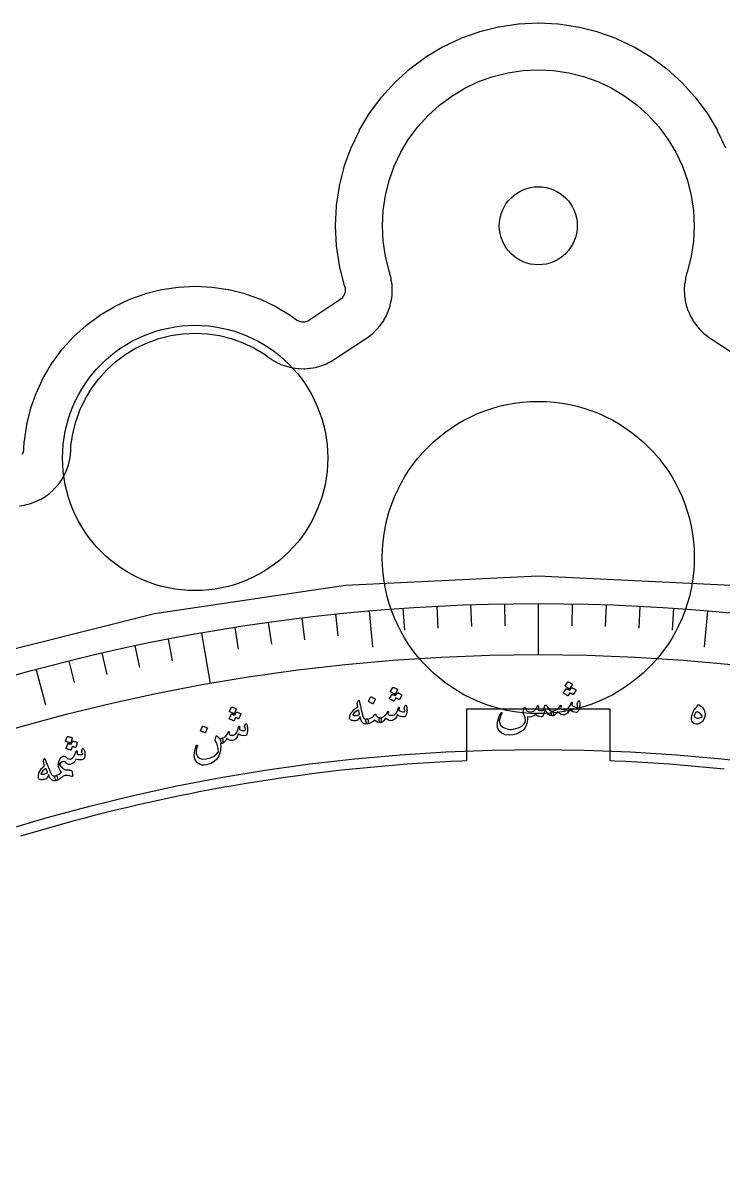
# Model space of a CAD drawing. Header units: millimetres. Extents: x -56 to 56, y -56 to 72.
# Drawn here: x -14.67 to 5.26, y 39.16 to 71.73 of the extents above; entities that cross this region are included whole.
import ezdxf

# ---------------------------------------------------------------- set-up
doc = ezdxf.new("R2010")
doc.units = ezdxf.units.MM
for name, color, linetype in [('CUT_INNER', 6, 'Continuous'), ('CUT_OUTER', 1, 'Continuous'), ('ENGRAVE', 7, 'Continuous'), ('ENGRAVE_FINE', 8, 'Continuous'), ('TEXT', 5, 'Continuous')]:
    doc.layers.add(name, color=color, linetype=linetype)

msp = doc.modelspace()

# ---------------------------------------------------------------- linework, layer by layer
at = {"layer": 'CUT_INNER'}
msp.add_lwpolyline([(5.2876, 50.5065), (4.9776, 50.538), (4.6674, 50.5676), (4.357, 50.5952), (4.0465, 50.621), (3.7358, 50.6449), (3.425, 50.6669), (3.114, 50.6869), (2.803, 50.7051), (2.4918, 50.7213), (2.1805, 50.7357), (2.0425, 50.7412), (2.0425, 52.2145), (-2.0425, 52.2145), (-2.0425, 50.7412), (-2.1805, 50.7357), (-2.4918, 50.7213), (-2.803, 50.7051), (-3.114, 50.6869), (-3.425, 50.6669), (-3.7358, 50.6449), (-4.0465, 50.621), (-4.357, 50.5952), (-4.6674, 50.5676), (-4.9776, 50.538), (-5.2876, 50.5065), (-5.5974, 50.4731), (-5.907, 50.4378), (-6.2163, 50.4006), (-6.5255, 50.3615), (-6.8343, 50.3205), (-7.143, 50.2776), (-7.4513, 50.2329), (-7.7594, 50.1862), (-8.0672, 50.1376), (-8.3747, 50.0872), (-8.6819, 50.0349), (-8.9887, 49.9806), (-9.2952, 49.9246), (-9.6014, 49.8666), (-9.9072, 49.8067), (-10.2126, 49.745), (-10.5176, 49.6814), (-10.8223, 49.6159), (-11.1265, 49.5486), (-11.4303, 49.4794), (-11.7337, 49.4083), (-12.0367, 49.3354), (-12.3391, 49.2606), (-12.6412, 49.184), (-12.9427, 49.1055), (-13.2438, 49.0251), (-13.5443, 48.943), (-13.8444, 48.8589), (-14.1439, 48.7731), (-14.4429, 48.6854), (-14.7414, 48.5958)], dxfattribs=at)
for centre, radius in [((0, 65.9626), 1.11), ((-9.768, 59.3581), 3.774), ((0, 56.5276), 4.44)]:
    msp.add_circle(centre, radius, dxfattribs=at)
at = {"layer": 'CUT_OUTER'}
msp.add_lwpolyline([(-14.6822, 59.4648), (-14.6683, 59.4907), (-14.6571, 59.5179), (-14.6485, 59.5461), (-14.6428, 59.575), (-14.6399, 59.6043), (-14.6288, 59.8295), (-14.6274, 59.8441), (-14.5592, 60.3036), (-14.5564, 60.3181), (-14.4435, 60.7687), (-14.4392, 60.7828), (-14.2827, 61.2202), (-14.2771, 61.2338), (-14.0785, 61.6537), (-14.0715, 61.6667), (-13.8327, 62.0652), (-13.8245, 62.0774), (-13.5478, 62.4506), (-13.5384, 62.4619), (-13.2265, 62.8061), (-13.2161, 62.8165), (-12.8718, 63.1285), (-12.8605, 63.1379), (-12.4873, 63.4146), (-12.4751, 63.4228), (-12.0766, 63.6616), (-12.0636, 63.6685), (-11.6437, 63.8672), (-11.6301, 63.8728), (-11.1927, 64.0293), (-11.1786, 64.0336), (-10.728, 64.1465), (-10.7135, 64.1493), (-10.254, 64.2175), (-10.2394, 64.2189), (-9.7754, 64.2417), (-9.7606, 64.2417), (-9.2966, 64.2189), (-9.282, 64.2175), (-8.8225, 64.1493), (-8.808, 64.1465), (-8.3574, 64.0336), (-8.3433, 64.0293), (-7.9059, 63.8728), (-7.8923, 63.8672), (-7.4724, 63.6685), (-7.4594, 63.6616), (-7.0609, 63.4228), (-7.0487, 63.4146), (-6.8778, 63.2878), (-6.8523, 63.2709), (-6.8253, 63.2567), (-6.797, 63.2452), (-6.7677, 63.2368), (-6.7376, 63.2313), (-6.7072, 63.2289), (-6.6766, 63.2296), (-6.6463, 63.2335), (-6.6166, 63.2404), (-6.5877, 63.2503), (-6.5599, 63.263), (-6.5336, 63.2785), (-5.6212, 63.8818), (-5.5982, 63.8986), (-5.5769, 63.9175), (-5.5575, 63.9384), (-5.5401, 63.961), (-5.525, 63.9852), (-5.5123, 64.0107), (-5.502, 64.0372), (-5.4943, 64.0647), (-5.4892, 64.0927), (-5.4868, 64.1211), (-5.4871, 64.1496), (-5.4901, 64.1779), (-5.4958, 64.2058), (-5.5041, 64.2331), (-5.521, 64.2801), (-5.5252, 64.2942), (-5.6593, 64.8294), (-5.6622, 64.8438), (-5.7431, 65.3896), (-5.7446, 65.4042), (-5.7716, 65.9552), (-5.7716, 65.9699), (-5.7446, 66.521), (-5.7431, 66.5356), (-5.6622, 67.0814), (-5.6593, 67.0958), (-5.5252, 67.631), (-5.521, 67.645), (-5.3351, 68.1645), (-5.3295, 68.1781), (-5.0936, 68.6768), (-5.0867, 68.6898), (-4.803, 69.163), (-4.7949, 69.1753), (-4.4662, 69.6184), (-4.4569, 69.6298), (-4.0864, 70.0386), (-4.076, 70.049), (-3.6672, 70.4195), (-3.6558, 70.4288), (-3.2127, 70.7574), (-3.2004, 70.7656), (-2.7272, 71.0493), (-2.7142, 71.0562), (-2.2155, 71.2921), (-2.2019, 71.2977), (-1.6825, 71.4836), (-1.6684, 71.4878), (-1.1332, 71.6219), (-1.1188, 71.6248), (-0.573, 71.7057), (-0.5584, 71.7072), (-0.0074, 71.7342), (0.0074, 71.7342), (0.5584, 71.7072), (0.573, 71.7057), (1.1188, 71.6248), (1.1332, 71.6219), (1.6684, 71.4878), (1.6825, 71.4836), (2.2019, 71.2977), (2.2155, 71.2921), (2.7142, 71.0562), (2.7272, 71.0493), (3.2004, 70.7656), (3.2127, 70.7574), (3.6558, 70.4288), (3.6672, 70.4195), (4.076, 70.049), (4.0864, 70.0386), (4.4569, 69.6298), (4.4662, 69.6184), (4.7949, 69.1753), (4.803, 69.163), (5.0867, 68.6898), (5.0936, 68.6768), (5.3295, 68.1781)], dxfattribs=at)
at = {"layer": 'ENGRAVE'}
for points in [[(-14.765, 57.9967), (-14.6357, 58.0159), (-14.6068, 58.0216), (-14.48, 58.0534), (-14.4518, 58.0619), (-14.3287, 58.1059), (-14.3015, 58.1172), (-14.1834, 58.1731), (-14.1574, 58.187), (-14.0453, 58.2542), (-14.0208, 58.2705), (-13.9158, 58.3484), (-13.8931, 58.3671), (-13.7962, 58.4549), (-13.7754, 58.4757), (-13.6876, 58.5725), (-13.6689, 58.5953), (-13.5911, 58.7003), (-13.5747, 58.7248), (-13.5075, 58.8369), (-13.4936, 58.8628), (-13.4377, 58.981), (-13.4265, 59.0082), (-13.3824, 59.1313), (-13.3739, 59.1595), (-13.3421, 59.2863), (-13.3364, 59.3151), (-13.3172, 59.4444), (-13.3143, 59.4737), (-13.3095, 59.5389), (-13.3013, 59.7061), (-13.2502, 60.0507), (-13.1655, 60.3887), (-13.0481, 60.7168), (-12.8992, 61.0317), (-12.72, 61.3306), (-12.5125, 61.6104), (-12.2785, 61.8686), (-12.0203, 62.1026), (-11.7405, 62.3101), (-11.4416, 62.4893), (-11.1267, 62.6382), (-10.7986, 62.7556), (-10.4606, 62.8403), (-10.116, 62.8914), (-9.768, 62.9085), (-9.42, 62.8914), (-9.0754, 62.8403), (-8.7374, 62.7556), (-8.4093, 62.6382), (-8.0944, 62.4893), (-7.7955, 62.3101), (-7.6712, 62.218), (-7.6157, 62.179), (-7.5903, 62.162), (-7.4737, 62.0927), (-7.4467, 62.0785), (-7.3237, 62.0214), (-7.2954, 62.01), (-7.1672, 61.9657), (-7.1379, 61.9572), (-7.0058, 61.9262), (-6.9758, 61.9208), (-6.8413, 61.9033), (-6.8108, 61.901), (-6.6753, 61.8973), (-6.6447, 61.898), (-6.5095, 61.9082), (-6.4792, 61.912), (-6.3457, 61.9358), (-6.3159, 61.9427), (-6.1856, 61.98), (-6.1567, 61.9899), (-6.0307, 62.0403), (-6.003, 62.053), (-5.8828, 62.1159), (-5.8565, 62.1315), (-5.799, 62.1674), (-4.8866, 62.7706), (-4.8346, 62.8068), (-4.8116, 62.8236), (-4.7132, 62.9031), (-4.6919, 62.922), (-4.6014, 63.0105), (-4.582, 63.0313), (-4.5004, 63.128), (-4.483, 63.1506), (-4.4109, 63.2545), (-4.3958, 63.2787), (-4.3339, 63.389), (-4.3211, 63.4145), (-4.2699, 63.5302), (-4.2597, 63.5568), (-4.2197, 63.6768), (-4.212, 63.7042), (-4.1836, 63.8275), (-4.1785, 63.8556), (-4.1619, 63.981), (-4.1595, 64.0094), (-4.1549, 64.1358), (-4.1552, 64.1643), (-4.1626, 64.2906), (-4.1656, 64.3189), (-4.185, 64.444), (-4.1907, 64.4719), (-4.2218, 64.5945), (-4.2301, 64.6218), (-4.2466, 64.6717), (-4.3531, 65.0967), (-4.417, 65.5276), (-4.4384, 65.9626), (-4.417, 66.3976), (-4.3531, 66.8285), (-4.2473, 67.251), (-4.1005, 67.6611), (-3.9143, 68.0548), (-3.6904, 68.4284), (-3.4309, 68.7783), (-3.1384, 69.101), (-2.8157, 69.3935), (-2.4658, 69.653), (-2.0922, 69.8769), (-1.6985, 70.0631), (-1.2884, 70.2099), (-0.8659, 70.3157), (-0.435, 70.3796), (0, 70.401), (0.435, 70.3796), (0.8659, 70.3157), (1.2884, 70.2099), (1.6985, 70.0631), (2.0922, 69.8769), (2.4658, 69.653), (2.8157, 69.3935), (3.1384, 69.101), (3.4309, 68.7783), (3.6904, 68.4284), (3.9143, 68.0548), (4.1005, 67.6611), (4.2473, 67.251), (4.3531, 66.8285), (4.417, 66.3976), (4.4384, 65.9626), (4.417, 65.5276), (4.3531, 65.0967), (4.2466, 64.6717), (4.2301, 64.6218), (4.2218, 64.5945), (4.1907, 64.4719), (4.185, 64.444), (4.1656, 64.3189), (4.1626, 64.2906), (4.1552, 64.1643), (4.1549, 64.1358), (4.1595, 64.0094), (4.1619, 63.981), (4.1785, 63.8556), (4.1836, 63.8275), (4.212, 63.7042), (4.2197, 63.6768), (4.2597, 63.5568), (4.2699, 63.5302), (4.3211, 63.4145), (4.3339, 63.389), (4.3958, 63.2787), (4.4109, 63.2545), (4.483, 63.1506), (4.5004, 63.128), (4.582, 63.0313), (4.6014, 63.0105), (4.6919, 62.922), (4.7132, 62.9031), (4.8116, 62.8236), (4.8346, 62.8068), (4.8866, 62.7706), (5.799, 62.1674)], [(5.489, 55.7303), (0, 56), (-5.489, 55.7303), (-10.9251, 54.924), (-16.2559, 53.5887)], [(0, 55.2169), (0, 53.764)], [(-4.8125, 55.0068), (-4.722, 53.9729)], [(4.8125, 55.0068), (4.722, 53.9729)], [(-9.5883, 54.3781), (-9.336, 52.9472)], [(-14.2912, 53.3355), (-14.0226, 52.333)]]:
    msp.add_lwpolyline(points, dxfattribs=at)
for radius in [55.2169, 53.764, 51.0656]:
    msp.add_circle((0, 0), radius, dxfattribs=at)
at = {"layer": 'ENGRAVE_FINE'}
for points in [[(-3.8517, 55.0824), (-3.8083, 54.4613)], [(-2.8898, 55.1413), (-2.8572, 54.5194)], [(-1.927, 55.1833), (-1.9053, 54.561)], [(-0.9637, 55.2085), (-0.9528, 54.5859)], [(0.9637, 55.2085), (0.9528, 54.5859)], [(1.927, 55.1833), (1.9053, 54.561)], [(2.8898, 55.1413), (2.8572, 54.5194)], [(3.8517, 55.0824), (3.8083, 54.4613)], [(-6.7293, 54.8054), (-6.6534, 54.1873)], [(-5.7717, 54.9145), (-5.7067, 54.2952)], [(-8.6378, 54.5371), (-8.5404, 53.9221)], [(-7.6847, 54.6796), (-7.598, 54.0629)], [(-10.5359, 54.2025), (-10.4171, 53.5912)], [(-12.4211, 53.8017), (-12.281, 53.195)], [(-11.4802, 54.0103), (-11.3508, 53.4012)], [(-13.3582, 53.5768), (-13.2075, 52.9726)]]:
    msp.add_lwpolyline(points, dxfattribs=at)
at = {"layer": 'TEXT'}
for points in [[(-4.1397, 52.8289), (-4.1379, 52.831), (-4.1353, 52.8324), (-4.1318, 52.833), (-4.1274, 52.833), (-4.1116, 52.8285), (-4.0961, 52.8233), (-4.0812, 52.8176), (-4.0666, 52.8112), (-4.0524, 52.8041), (-4.0385, 52.7963), (-4.0248, 52.7876), (-4.0113, 52.7781), (-4.0079, 52.7746), (-4.006, 52.7711), (-4.0058, 52.7677), (-4.0071, 52.7644), (-4.0732, 52.641), (-4.0757, 52.6387), (-4.0792, 52.6382), (-4.0837, 52.6396), (-4.089, 52.6429), (-4.0937, 52.6457), (-4.1009, 52.6498), (-4.1109, 52.6552), (-4.1235, 52.662), (-4.139, 52.6701), (-4.1575, 52.6796), (-4.1791, 52.6903), (-4.2038, 52.7024), (-4.2071, 52.7044), (-4.2088, 52.7066), (-4.209, 52.709), (-4.2077, 52.7114)], [(0.9444, 52.821), (0.9464, 52.8229), (0.9492, 52.824), (0.9527, 52.8243), (0.957, 52.8238), (0.9723, 52.8178), (0.9872, 52.8113), (1.0015, 52.8041), (1.0153, 52.7964), (1.0287, 52.788), (1.0418, 52.7788), (1.0546, 52.7688), (1.067, 52.7581), (1.0694, 52.7548), (1.0704, 52.7514), (1.07, 52.7478), (1.0683, 52.7441), (0.991, 52.6276), (0.9889, 52.6261), (0.9859, 52.6261), (0.9819, 52.6278), (0.977, 52.631), (0.9737, 52.6332), (0.9687, 52.6366), (0.9618, 52.6411), (0.953, 52.6469), (0.9425, 52.6538), (0.93, 52.6617), (0.9158, 52.6706), (0.8997, 52.6805), (0.8436, 52.5945), (0.8408, 52.5924), (0.8373, 52.5922), (0.833, 52.5941), (0.828, 52.5978), (0.8237, 52.601), (0.8168, 52.6058), (0.8075, 52.6121), (0.7956, 52.6201), (0.781, 52.6296), (0.7635, 52.6407), (0.7431, 52.6534), (0.7197, 52.6677), (0.7173, 52.6701), (0.7163, 52.6724), (0.7166, 52.6747), (0.7183, 52.6771), (0.7966, 52.7877), (0.7985, 52.7896), (0.8013, 52.7907), (0.8048, 52.7911), (0.8091, 52.7906), (0.82, 52.7864), (0.8307, 52.7819), (0.8414, 52.7772), (0.8519, 52.7721), (0.8623, 52.7666), (0.8723, 52.7607), (0.882, 52.7543), (0.8914, 52.7474)], [(0.8388, 52.9842), (0.8408, 52.9861), (0.8436, 52.9872), (0.8471, 52.9876), (0.8515, 52.9871), (0.8668, 52.9811), (0.8817, 52.9746), (0.8961, 52.9674), (0.91, 52.9597), (0.9234, 52.9514), (0.9366, 52.9422), (0.9494, 52.9323), (0.9619, 52.9216), (0.965, 52.9177), (0.9665, 52.9141), (0.9664, 52.9107), (0.9648, 52.9075), (0.8875, 52.7909), (0.8847, 52.7888), (0.8812, 52.7887), (0.8769, 52.7905), (0.8719, 52.7943), (0.8675, 52.7974), (0.8606, 52.8022), (0.8512, 52.8086), (0.8393, 52.8165), (0.8247, 52.8261), (0.8071, 52.8372), (0.7866, 52.8499), (0.7632, 52.8643), (0.7601, 52.8666), (0.7586, 52.869), (0.7586, 52.8713), (0.7602, 52.8736)], [(-5.1221, 52.4542), (-5.1139, 52.4647), (-5.1068, 52.4666), (-5.1008, 52.4598), (-5.096, 52.4443), (-5.094, 52.4348), (-5.0911, 52.4217), (-5.0872, 52.4051), (-5.0824, 52.3848), (-5.0767, 52.3606), (-5.0702, 52.3325), (-5.063, 52.3004), (-5.055, 52.2642), (-5.0471, 52.2287), (-5.0401, 52.1968), (-5.0339, 52.1687), (-5.0286, 52.1443), (-5.0241, 52.1238), (-5.0205, 52.1071), (-5.0178, 52.0944), (-5.0159, 52.0855), (-5.0026, 52.03), (-4.987, 51.9873), (-4.9691, 51.9576), (-4.9491, 51.9407), (-4.9355, 51.9347), (-4.9194, 51.9314), (-4.9009, 51.9309), (-4.8799, 51.9332), (-4.8673, 51.9323), (-4.8572, 51.9271), (-4.8496, 51.9176), (-4.8445, 51.9038), (-4.8416, 51.8868), (-4.8406, 51.8694), (-4.8414, 51.8517), (-4.8442, 51.8336), (-4.8485, 51.818), (-4.8537, 51.8063), (-4.8598, 51.7983), (-4.8669, 51.7941), (-4.9072, 51.7907), (-4.9425, 51.7947), (-4.973, 51.8062), (-4.9986, 51.8252), (-5.0214, 51.8545), (-5.0417, 51.8939), (-5.0596, 51.9436), (-5.075, 52.0034), (-5.0931, 51.9643), (-5.1124, 51.933), (-5.1329, 51.9097), (-5.1545, 51.8942), (-5.1726, 51.8876), (-5.1942, 51.8836), (-5.2195, 51.8821), (-5.2482, 51.8832), (-5.2789, 51.8869), (-5.3048, 51.8923), (-5.326, 51.8993), (-5.3426, 51.9079), (-5.3564, 51.9193), (-5.366, 51.9316), (-5.3715, 51.945), (-5.3728, 51.9594), (-5.3711, 51.9777), (-5.3671, 51.9982), (-5.3607, 52.0209), (-5.3521, 52.0458), (-5.3422, 52.0709), (-5.3333, 52.091), (-5.3255, 52.1062), (-5.3187, 52.1163), (-5.2797, 52.1589), (-5.2364, 52.1995), (-5.189, 52.2382), (-5.1375, 52.2749), (-5.1424, 52.3043), (-5.1464, 52.3298), (-5.1494, 52.3512), (-5.1514, 52.3687), (-5.152, 52.3834), (-5.1506, 52.3968), (-5.1474, 52.4088), (-5.1423, 52.4195)], [(-4.7717, 52.5558), (-4.77, 52.5579), (-4.7673, 52.5593), (-4.7639, 52.56), (-4.7595, 52.56), (-4.7281, 52.5506), (-4.6982, 52.5383), (-4.6699, 52.5231), (-4.643, 52.505), (-4.6403, 52.5021), (-4.639, 52.4991), (-4.639, 52.496), (-4.6404, 52.4928), (-4.703, 52.3687), (-4.7055, 52.3657), (-4.7089, 52.3647), (-4.7134, 52.3658), (-4.7187, 52.3689), (-4.7234, 52.3716), (-4.7307, 52.3756), (-4.7407, 52.3809), (-4.7533, 52.3876), (-4.7688, 52.3955), (-4.7874, 52.4047), (-4.8091, 52.4152), (-4.8338, 52.427), (-4.8371, 52.429), (-4.8389, 52.4312), (-4.8391, 52.4335), (-4.8377, 52.436)], [(-4.0193, 52.6763), (-4.0175, 52.6784), (-4.0148, 52.6797), (-4.0113, 52.6804), (-4.007, 52.6803), (-3.9912, 52.6758), (-3.9758, 52.6706), (-3.9609, 52.6649), (-3.9464, 52.6585), (-3.9323, 52.6513), (-3.9184, 52.6434), (-3.9047, 52.6347), (-3.8913, 52.6252), (-3.8887, 52.6222), (-3.8873, 52.6189), (-3.8874, 52.6153), (-3.8887, 52.6114), (-3.9548, 52.4882), (-3.9567, 52.4865), (-3.9597, 52.4862), (-3.9639, 52.4875), (-3.9691, 52.4902), (-3.9725, 52.4921), (-3.9778, 52.495), (-3.9851, 52.4989), (-3.9944, 52.5038), (-4.0055, 52.5097), (-4.0186, 52.5164), (-4.0337, 52.5239), (-4.0506, 52.5322), (-4.0984, 52.4413), (-4.101, 52.439), (-4.1045, 52.4385), (-4.1089, 52.4399), (-4.1142, 52.4432), (-4.1188, 52.446), (-4.1261, 52.4501), (-4.136, 52.4555), (-4.1486, 52.4623), (-4.164, 52.4704), (-4.1825, 52.4798), (-4.204, 52.4906), (-4.2286, 52.5026), (-4.2312, 52.5047), (-4.2325, 52.507), (-4.2324, 52.5093), (-4.2309, 52.5118), (-4.1634, 52.6293), (-4.1616, 52.6314), (-4.1589, 52.6328), (-4.1555, 52.6334), (-4.1511, 52.6334), (-4.1399, 52.6302), (-4.1288, 52.6268), (-4.1178, 52.623), (-4.1068, 52.6189), (-4.096, 52.6145), (-4.0854, 52.6095), (-4.0752, 52.604), (-4.0651, 52.598)], [(1.1527, 52.452), (1.1562, 52.4542), (1.1601, 52.4534), (1.1646, 52.4494), (1.1696, 52.4423), (1.1749, 52.4303), (1.1787, 52.4134), (1.181, 52.3914), (1.1819, 52.3644), (1.1817, 52.3337), (1.1793, 52.3039), (1.1749, 52.2749), (1.1683, 52.2467), (1.1499, 52.192), (1.1299, 52.1528), (1.1083, 52.1292), (1.0851, 52.1212), (1.0307, 52.1255), (0.9806, 52.1407), (0.9348, 52.1669), (0.8931, 52.204), (0.8631, 52.1472), (0.828, 52.103), (0.7877, 52.0715), (0.7422, 52.0527), (0.6947, 52.0491), (0.6469, 52.0617), (0.5987, 52.0906), (0.55, 52.1358), (0.5096, 52.0852), (0.4703, 52.0492), (0.4319, 52.0277), (0.3944, 52.0208), (0.3869, 52.0251), (0.3799, 52.0379), (0.3733, 52.0593), (0.3671, 52.0893), (0.365, 52.1188), (0.369, 52.1405), (0.3792, 52.1544), (0.3955, 52.1605), (0.467, 52.1761), (0.5298, 52.207), (0.584, 52.2533), (0.6295, 52.3149), (0.632, 52.3183), (0.6346, 52.3207), (0.6374, 52.3221), (0.6405, 52.3226), (0.6441, 52.3221), (0.6474, 52.3209), (0.6503, 52.319), (0.6528, 52.3162), (0.6542, 52.3078), (0.6506, 52.2937), (0.6421, 52.2738), (0.6287, 52.2482), (0.6456, 52.2281), (0.672, 52.2131), (0.708, 52.2032), (0.7536, 52.1984), (0.8106, 52.2095), (0.8609, 52.2476), (0.9046, 52.3128), (0.9417, 52.405), (0.9435, 52.4097), (0.9457, 52.413), (0.9483, 52.415), (0.9512, 52.4157), (0.9555, 52.4152), (0.9593, 52.414), (0.9625, 52.412), (0.9651, 52.4092), (0.9669, 52.4053), (0.968, 52.4014), (0.9683, 52.3975), (0.9679, 52.3936), (0.9512, 52.3287), (0.969, 52.3123), (0.9906, 52.2977), (1.0158, 52.285), (1.0448, 52.2741), (1.0731, 52.2669), (1.0947, 52.265), (1.1096, 52.2684), (1.1178, 52.2773), (1.1207, 52.291), (1.1197, 52.3106), (1.1147, 52.3362), (1.1058, 52.3676), (1.1076, 52.3764), (1.116, 52.3934), (1.1311, 52.4186), (1.1527, 52.452)], [(-8.6012, 52.1245), (-8.5996, 52.1268), (-8.5971, 52.1283), (-8.5937, 52.1293), (-8.5893, 52.1296), (-8.5732, 52.1265), (-8.5574, 52.1227), (-8.5421, 52.1182), (-8.5271, 52.1131), (-8.5124, 52.1073), (-8.4978, 52.1006), (-8.4835, 52.0931), (-8.4693, 52.0848), (-8.4664, 52.082), (-8.4648, 52.0788), (-8.4645, 52.0752), (-8.4655, 52.0712), (-8.5206, 51.9427), (-8.5223, 51.9409), (-8.5253, 51.9404), (-8.5295, 51.9413), (-8.5349, 51.9435), (-8.5385, 51.9451), (-8.5441, 51.9475), (-8.5517, 51.9508), (-8.5614, 51.9549), (-8.573, 51.9598), (-8.5866, 51.9653), (-8.6022, 51.9714), (-8.6199, 51.9783), (-8.6595, 51.8835), (-8.6619, 51.881), (-8.6653, 51.8802), (-8.6698, 51.8812), (-8.6754, 51.884), (-8.6803, 51.8864), (-8.6879, 51.8898), (-8.6982, 51.8944), (-8.7114, 51.9), (-8.7274, 51.9068), (-8.7467, 51.9146), (-8.7691, 51.9234), (-8.7946, 51.9332), (-8.7974, 51.9351), (-8.7988, 51.9372), (-8.7989, 51.9396), (-8.7977, 51.9422), (-8.7407, 52.0651), (-8.7391, 52.0674), (-8.7365, 52.069), (-8.7331, 52.0699), (-8.7288, 52.0703), (-8.7174, 52.0681), (-8.706, 52.0656), (-8.6947, 52.0628), (-8.6834, 52.0597), (-8.6722, 52.0562), (-8.6613, 52.0522), (-8.6506, 52.0477), (-8.6401, 52.0426)], [(-8.7345, 52.266), (-8.7329, 52.2683), (-8.7304, 52.2699), (-8.727, 52.2708), (-8.7226, 52.2712), (-8.7064, 52.2681), (-8.6906, 52.2643), (-8.6752, 52.2599), (-8.6601, 52.2548), (-8.6454, 52.249), (-8.6308, 52.2423), (-8.6164, 52.2349), (-8.6021, 52.2266), (-8.5984, 52.2234), (-8.5963, 52.2201), (-8.5957, 52.2168), (-8.5968, 52.2133), (-8.6518, 52.0847), (-8.6542, 52.0821), (-8.6576, 52.0814), (-8.6621, 52.0824), (-8.6678, 52.0852), (-8.6726, 52.0875), (-8.6803, 52.091), (-8.6906, 52.0955), (-8.7038, 52.1012), (-8.7199, 52.1079), (-8.7392, 52.1157), (-8.7617, 52.1245), (-8.7873, 52.1344), (-8.7908, 52.1362), (-8.7927, 52.1382), (-8.7931, 52.1405), (-8.7919, 52.1431)], [(-5.1174, 52.1817), (-5.1716, 52.157), (-5.2168, 52.1286), (-5.253, 52.0966), (-5.2803, 52.061), (-5.2818, 52.0563), (-5.2813, 52.0523), (-5.2787, 52.0488), (-5.2741, 52.046), (-5.2573, 52.0407), (-5.2393, 52.0372), (-5.2201, 52.0355), (-5.1997, 52.0355), (-5.1782, 52.0373), (-5.1554, 52.0409), (-5.1315, 52.0462), (-5.1063, 52.0533), (-5.1025, 52.055), (-5.0986, 52.0576), (-5.0945, 52.0612), (-5.0904, 52.0658), (-5.0926, 52.0784), (-5.0951, 52.0915), (-5.0979, 52.1052), (-5.1011, 52.1194), (-5.1047, 52.1341), (-5.1085, 52.1494), (-5.1128, 52.1653), (-5.1174, 52.1817)], [(-3.7773, 52.3285), (-3.7741, 52.3311), (-3.77, 52.3306), (-3.7652, 52.327), (-3.7595, 52.3204), (-3.7532, 52.309), (-3.7478, 52.2925), (-3.7434, 52.2708), (-3.74, 52.244), (-3.7374, 52.2135), (-3.7369, 52.1836), (-3.7386, 52.1543), (-3.7424, 52.1256), (-3.7557, 52.0694), (-3.7719, 52.0285), (-3.7912, 52.003), (-3.8135, 51.9928), (-3.8681, 51.992), (-3.9194, 52.0024), (-3.9675, 52.0242), (-4.0124, 52.0572), (-4.037, 51.9978), (-4.0678, 51.9506), (-4.105, 51.9154), (-4.1485, 51.8924), (-4.1954, 51.8843), (-4.2442, 51.8924), (-4.2949, 51.9167), (-4.3476, 51.9571), (-4.3831, 51.903), (-4.4189, 51.8635), (-4.4551, 51.8384), (-4.4917, 51.828), (-4.4996, 51.8316), (-4.5078, 51.8437), (-4.5164, 51.8644), (-4.5254, 51.8936), (-4.5302, 51.9228), (-4.5283, 51.9448), (-4.5195, 51.9596), (-4.5038, 51.9672), (-4.4341, 51.9894), (-4.3744, 52.0261), (-4.3248, 52.0773), (-4.2853, 52.1429), (-4.2832, 52.1465), (-4.2808, 52.1492), (-4.2781, 52.1508), (-4.2751, 52.1516), (-4.2714, 52.1515), (-4.268, 52.1506), (-4.265, 52.1489), (-4.2622, 52.1464), (-4.2601, 52.1382), (-4.2623, 52.1238), (-4.2689, 52.1032), (-4.2798, 52.0764), (-4.2611, 52.058), (-4.2334, 52.0456), (-4.1966, 52.0391), (-4.1508, 52.0386), (-4.0951, 52.055), (-4.0486, 52.0976), (-4.0112, 52.1666), (-3.983, 52.2619), (-3.9816, 52.2667), (-3.9797, 52.2703), (-3.9774, 52.2725), (-3.9745, 52.2734), (-3.9701, 52.2733), (-3.9662, 52.2725), (-3.9629, 52.2708), (-3.9601, 52.2683), (-3.9578, 52.2645), (-3.9564, 52.2608), (-3.9557, 52.2569), (-3.9558, 52.253), (-3.9664, 52.1868), (-3.9471, 52.1722), (-3.9242, 52.1597), (-3.8979, 52.1494), (-3.868, 52.1413), (-3.8392, 52.1367), (-3.8175, 52.1369), (-3.803, 52.1417), (-3.7956, 52.1513), (-3.794, 52.1652), (-3.7969, 52.1847), (-3.8042, 52.2096), (-3.8161, 52.2401), (-3.8151, 52.249), (-3.8083, 52.2667), (-3.7957, 52.2932), (-3.7773, 52.3285)], [(0.1824, 52.306), (0.1854, 52.3138), (0.1898, 52.3203), (0.1955, 52.3254), (0.2026, 52.3292), (0.2119, 52.3306), (0.2209, 52.3272), (0.2297, 52.3189), (0.2382, 52.3058), (0.2763, 52.2418), (0.3152, 52.1963), (0.3549, 52.1692), (0.3955, 52.1605), (0.415, 52.1555), (0.427, 52.1393), (0.4316, 52.1119), (0.4288, 52.0733), (0.4236, 52.0502), (0.4161, 52.0338), (0.4064, 52.024), (0.3944, 52.0208), (0.34, 52.0321), (0.2908, 52.0653), (0.247, 52.1203), (0.2083, 52.1972), (0.2052, 52.2041), (0.2018, 52.2062), (0.1982, 52.2034), (0.1944, 52.1957), (0.1761, 52.1386), (0.1604, 52.0926), (0.1472, 52.0579), (0.1366, 52.0345), (0.1261, 52.0175), (0.113, 52.0054), (0.0975, 51.9982), (0.0795, 51.9958), (0.0355, 51.9996), (-0.0069, 52.0126), (-0.0479, 52.0346), (-0.0873, 52.0656), (-0.1316, 52.0266), (-0.1828, 52.001), (-0.241, 51.9889), (-0.3062, 51.9903), (-0.3081, 51.9496), (-0.3112, 51.9111), (-0.3154, 51.875), (-0.3207, 51.8412), (-0.3273, 51.8096), (-0.335, 51.7802), (-0.3438, 51.7529), (-0.3538, 51.7277), (-0.3701, 51.6941), (-0.3902, 51.6634), (-0.4141, 51.6356), (-0.4418, 51.6106), (-0.5333, 51.5496), (-0.6282, 51.5062), (-0.7266, 51.4805), (-0.8286, 51.4723), (-0.946, 51.4869), (-1.0398, 51.5271), (-1.1103, 51.5931), (-1.1573, 51.6849), (-1.1648, 51.7174), (-1.1674, 51.7565), (-1.1651, 51.802), (-1.158, 51.8541), (-1.1451, 51.9116), (-1.1252, 51.9732), (-1.0984, 52.0391), (-1.0647, 52.1092), (-1.0616, 52.114), (-1.0583, 52.1175), (-1.0548, 52.1196), (-1.051, 52.1203), (-1.046, 52.1199), (-1.0417, 52.1186), (-1.0382, 52.1162), (-1.0354, 52.1129), (-1.0336, 52.1089), (-1.0329, 52.1048), (-1.0334, 52.1004), (-1.0351, 52.0958), (-1.0742, 52.0117), (-1.0995, 51.9412), (-1.1109, 51.8843), (-1.1085, 51.8412), (-1.0732, 51.7614), (-1.0126, 51.7011), (-0.9269, 51.6602), (-0.816, 51.6386), (-0.7613, 51.6373), (-0.703, 51.6442), (-0.6413, 51.6591), (-0.5759, 51.6822), (-0.5104, 51.7128), (-0.4545, 51.7486), (-0.4082, 51.7898), (-0.3715, 51.8362), (-0.3628, 51.8978), (-0.3697, 51.9612), (-0.3922, 52.0264), (-0.4305, 52.0934), (-0.4343, 52.1011), (-0.4364, 52.1085), (-0.4368, 52.1158), (-0.4354, 52.1229), (-0.4008, 52.252), (-0.3959, 52.2637), (-0.3901, 52.2692), (-0.3835, 52.2684), (-0.3761, 52.2615), (-0.366, 52.2427), (-0.3564, 52.2221), (-0.3472, 52.1994), (-0.3383, 52.1748), (-0.3221, 52.1539), (-0.2893, 52.1421), (-0.24, 52.1396), (-0.1741, 52.1461), (-0.1384, 52.1564), (-0.1072, 52.1747), (-0.0804, 52.2008), (-0.0581, 52.2349), (-0.0551, 52.2397), (-0.0523, 52.2448), (-0.0497, 52.2502), (-0.0473, 52.2558), (-0.045, 52.2617), (-0.0427, 52.2677), (-0.0403, 52.2737), (-0.038, 52.2799), (-0.0333, 52.2916), (-0.0283, 52.3001), (-0.0232, 52.3055), (-0.0178, 52.3079), (-0.0132, 52.308), (-0.0085, 52.3067), (-0.0039, 52.3041), (0.0008, 52.3001), (0.0047, 52.2959), (0.007, 52.2912), (0.0078, 52.2858), (0.007, 52.2799), (-0.0085, 52.2349), (-0.0105, 52.2212), (-0.0085, 52.2097), (-0.0027, 52.2003), (0.007, 52.193), (0.0374, 52.1791), (0.0685, 52.1716), (0.1001, 52.1705), (0.1324, 52.1758), (0.143, 52.1856), (0.1549, 52.2106), (0.168, 52.2507), (0.1824, 52.306)], [(4.537, 52.332), (4.5508, 52.3369), (4.566, 52.3369), (4.5825, 52.3318), (4.6002, 52.3218), (4.6436, 52.287), (4.6794, 52.2485), (4.7075, 52.2065), (4.7281, 52.1608), (4.7409, 52.1139), (4.7456, 52.0668), (4.7424, 52.0195), (4.7312, 51.9719), (4.7147, 51.9291), (4.6939, 51.8915), (4.6688, 51.8592), (4.6394, 51.8321), (4.607, 51.8111), (4.5731, 51.7971), (4.5377, 51.79), (4.5008, 51.7898), (4.4533, 51.7974), (4.4154, 51.8143), (4.3873, 51.8404), (4.3688, 51.8759), (4.3594, 51.9178), (4.3588, 51.9651), (4.367, 52.0177), (4.384, 52.0755), (4.4088, 52.135), (4.4401, 52.1907), (4.478, 52.2428), (4.5225, 52.2912), (4.5241, 52.2935), (4.5254, 52.2975), (4.5265, 52.3034), (4.5274, 52.311), (4.5286, 52.3193), (4.5306, 52.3255), (4.5334, 52.3298), (4.537, 52.332)], [(4.6547, 51.9866), (4.6619, 51.9941), (4.6637, 52.0045), (4.6601, 52.0177), (4.6512, 52.0337), (4.6188, 52.0759), (4.5864, 52.1064), (4.5538, 52.1252), (4.5212, 52.1324), (4.5053, 52.1309), (4.4901, 52.1238), (4.4756, 52.1109), (4.4617, 52.0923), (4.4501, 52.072), (4.4425, 52.0538), (4.4387, 52.0379), (4.4388, 52.0242), (4.4474, 51.9982), (4.4644, 51.9787), (4.4897, 51.9657), (4.5233, 51.9592), (4.561, 51.9584), (4.5955, 51.9626), (4.6267, 51.972), (4.6547, 51.9866)], [(-8.3298, 51.7992), (-8.3268, 51.802), (-8.3227, 51.8019), (-8.3176, 51.7988), (-8.3114, 51.7927), (-8.3041, 51.7819), (-8.2973, 51.7659), (-8.291, 51.7447), (-8.2853, 51.7183), (-8.28, 51.6881), (-8.2769, 51.6583), (-8.276, 51.629), (-8.2774, 51.6001), (-8.2856, 51.5429), (-8.2983, 51.5008), (-8.3153, 51.4737), (-8.3366, 51.4616), (-8.3909, 51.456), (-8.4429, 51.462), (-8.4927, 51.4794), (-8.5404, 51.5084), (-8.5596, 51.4471), (-8.5862, 51.3973), (-8.6202, 51.3591), (-8.6615, 51.3323), (-8.7075, 51.3202), (-8.7568, 51.324), (-8.8095, 51.3438), (-8.8656, 51.3794), (-8.8961, 51.3224), (-8.9283, 51.2799), (-8.9622, 51.2518), (-8.9978, 51.2382), (-9.006, 51.2411), (-9.0152, 51.2525), (-9.0256, 51.2723), (-9.0371, 51.3007), (-9.0445, 51.3293), (-9.0444, 51.3514), (-9.0369, 51.3669), (-9.022, 51.3758), (-8.9545, 51.4041), (-8.8982, 51.4458), (-8.8533, 51.5011), (-8.8197, 51.57), (-8.8179, 51.5737), (-8.8157, 51.5766), (-8.8132, 51.5785), (-8.8103, 51.5795), (-8.8066, 51.5797), (-8.8031, 51.5791), (-8.7999, 51.5777), (-8.797, 51.5754), (-8.7941, 51.5675), (-8.7951, 51.5529), (-8.7999, 51.5318), (-8.8084, 51.5042), (-8.7882, 51.4875), (-8.7595, 51.4775), (-8.7223, 51.4743), (-8.6766, 51.4778), (-8.6225, 51.4989), (-8.5799, 51.5455), (-8.5487, 51.6175), (-8.5289, 51.7148), (-8.5279, 51.7198), (-8.5264, 51.7235), (-8.5242, 51.7259), (-8.5214, 51.7271), (-8.5171, 51.7274), (-8.5131, 51.7269), (-8.5097, 51.7255), (-8.5066, 51.7232), (-8.5041, 51.7197), (-8.5023, 51.7161), (-8.5013, 51.7123), (-8.501, 51.7084), (-8.5058, 51.6416), (-8.4853, 51.6286), (-8.4614, 51.6182), (-8.4343, 51.6102), (-8.4038, 51.6048), (-8.3747, 51.6027), (-8.3531, 51.6048), (-8.3391, 51.6109), (-8.3326, 51.621), (-8.3322, 51.6351), (-8.3367, 51.6542), (-8.3463, 51.6784), (-8.3607, 51.7077), (-8.3605, 51.7167), (-8.3553, 51.7349), (-8.3451, 51.7624), (-8.3298, 51.7992)], [(-4.5038, 51.9672), (-4.4912, 51.9643), (-4.4819, 51.9609), (-4.4758, 51.957), (-4.473, 51.9527), (-4.4713, 51.9458), (-4.4702, 51.9373), (-4.4697, 51.9273), (-4.4699, 51.9156), (-4.4725, 51.8778), (-4.4771, 51.8507), (-4.4835, 51.8341), (-4.4917, 51.828), (-4.5338, 51.8303), (-4.5769, 51.8443), (-4.621, 51.8701), (-4.6663, 51.9076), (-4.7025, 51.8663), (-4.748, 51.8336), (-4.8028, 51.8095), (-4.8669, 51.7941), (-4.874, 51.7949), (-4.8801, 51.7987), (-4.8851, 51.8055), (-4.889, 51.8154), (-4.9075, 51.8791), (-4.9095, 51.8863), (-4.9097, 51.8941), (-4.908, 51.9028), (-4.9044, 51.9122), (-4.8999, 51.9196), (-4.8944, 51.9256), (-4.8877, 51.9301), (-4.8799, 51.9332), (-4.8032, 51.952), (-4.7411, 51.9788), (-4.6937, 52.0135), (-4.661, 52.0562), (-4.6572, 52.0619), (-4.6525, 52.0663), (-4.6469, 52.0691), (-4.6404, 52.0705), (-4.6343, 52.0701), (-4.6297, 52.0679), (-4.6267, 52.0638), (-4.6253, 52.0578), (-4.6246, 52.052), (-4.6236, 52.047), (-4.6222, 52.0429), (-4.6206, 52.0395), (-4.5918, 52.0106), (-4.5628, 51.9889), (-4.5335, 51.9744), (-4.5038, 51.9672)], [(-9.5567, 51.7226), (-9.5551, 51.7249), (-9.5527, 51.7266), (-9.5493, 51.7276), (-9.545, 51.728), (-9.5129, 51.7214), (-9.4821, 51.7119), (-9.4526, 51.6994), (-9.4243, 51.6838), (-9.4213, 51.6812), (-9.4197, 51.6783), (-9.4195, 51.6752), (-9.4205, 51.6719), (-9.4713, 51.5427), (-9.4734, 51.5394), (-9.4768, 51.5381), (-9.4812, 51.5388), (-9.4868, 51.5414), (-9.4917, 51.5437), (-9.4993, 51.547), (-9.5097, 51.5514), (-9.5229, 51.5568), (-9.539, 51.5633), (-9.5583, 51.5708), (-9.5808, 51.5793), (-9.6064, 51.5887), (-9.6099, 51.5904), (-9.6118, 51.5924), (-9.6123, 51.5947), (-9.6112, 51.5973)], [(-13.4068, 51.4272), (-13.4054, 51.4296), (-13.403, 51.4314), (-13.3997, 51.4327), (-13.3954, 51.4334), (-13.3789, 51.4318), (-13.3628, 51.4295), (-13.347, 51.4265), (-13.3315, 51.4227), (-13.3163, 51.4183), (-13.3011, 51.413), (-13.2861, 51.4069), (-13.2711, 51.3999), (-13.2671, 51.397), (-13.2647, 51.3939), (-13.2638, 51.3907), (-13.2646, 51.3872), (-13.3081, 51.254), (-13.3102, 51.2513), (-13.3136, 51.2502), (-13.3182, 51.2508), (-13.3241, 51.2531), (-13.3291, 51.255), (-13.3371, 51.2577), (-13.3479, 51.2613), (-13.3615, 51.2658), (-13.3782, 51.2711), (-13.3982, 51.2771), (-13.4214, 51.2839), (-13.4478, 51.2914), (-13.4515, 51.2928), (-13.4536, 51.2947), (-13.4542, 51.2969), (-13.4532, 51.2996)], [(-13.2611, 51.2983), (-13.2597, 51.3007), (-13.2573, 51.3025), (-13.254, 51.3037), (-13.2497, 51.3044), (-13.2333, 51.3028), (-13.2172, 51.3004), (-13.2015, 51.2973), (-13.186, 51.2936), (-13.1708, 51.2891), (-13.1557, 51.2837), (-13.1407, 51.2776), (-13.1258, 51.2706), (-13.1226, 51.2681), (-13.1208, 51.2651), (-13.1201, 51.2615), (-13.1208, 51.2574), (-13.1644, 51.1245), (-13.166, 51.1224), (-13.1689, 51.1217), (-13.1732, 51.1222), (-13.1788, 51.1239), (-13.1825, 51.1252), (-13.1883, 51.1271), (-13.1962, 51.1297), (-13.2062, 51.1329), (-13.2183, 51.1367), (-13.2324, 51.141), (-13.2485, 51.1457), (-13.2667, 51.1509), (-13.2979, 51.053), (-13.3001, 51.0502), (-13.3034, 51.0492), (-13.308, 51.0498), (-13.3139, 51.052), (-13.3189, 51.0539), (-13.3268, 51.0567), (-13.3376, 51.0603), (-13.3512, 51.0648), (-13.3678, 51.07), (-13.3877, 51.0761), (-13.4109, 51.0828), (-13.4373, 51.0903), (-13.4402, 51.092), (-13.4419, 51.0939), (-13.4422, 51.0963), (-13.4411, 51.0989), (-13.3951, 51.2266), (-13.3937, 51.2289), (-13.3913, 51.2308), (-13.388, 51.232), (-13.3837, 51.2327), (-13.3721, 51.2316), (-13.3605, 51.2302), (-13.349, 51.2284), (-13.3374, 51.2264), (-13.326, 51.2239), (-13.3147, 51.2209), (-13.3036, 51.2173), (-13.2926, 51.2132)], [(-9.1719, 51.4407), (-9.1685, 51.45), (-9.1634, 51.4548), (-9.1568, 51.4552), (-9.1486, 51.4512), (-9.1437, 51.4475), (-9.1381, 51.4428), (-9.1316, 51.437), (-9.1244, 51.4302), (-9.1165, 51.4225), (-9.1081, 51.4138), (-9.0992, 51.4043), (-9.0896, 51.3938), (-9.0766, 51.383), (-9.061, 51.3764), (-9.0428, 51.374), (-9.022, 51.3758), (-9.0074, 51.3763), (-8.9954, 51.3722), (-8.9863, 51.3635), (-8.9798, 51.3501), (-8.9761, 51.3351), (-8.9746, 51.3183), (-8.9754, 51.2998), (-8.9784, 51.2794), (-8.9824, 51.2622), (-8.9869, 51.2496), (-8.9921, 51.2416), (-8.9978, 51.2382), (-9.045, 51.2299), (-9.0396, 51.1404), (-9.046, 51.0524), (-9.0641, 50.9658), (-9.0939, 50.8807), (-9.1465, 50.792), (-9.2222, 50.7203), (-9.321, 50.6656), (-9.443, 50.6276), (-9.5078, 50.6186), (-9.5682, 50.6215), (-9.624, 50.6362), (-9.6753, 50.6627), (-9.7186, 50.6986), (-9.7518, 50.7409), (-9.7751, 50.7897), (-9.7883, 50.845), (-9.7909, 50.8758), (-9.7908, 50.9099), (-9.7878, 50.9471), (-9.782, 50.9876), (-9.7735, 51.0313), (-9.7626, 51.0781), (-9.7492, 51.128), (-9.7333, 51.181), (-9.7316, 51.1855), (-9.7293, 51.1889), (-9.7264, 51.1912), (-9.7229, 51.1925), (-9.7179, 51.193), (-9.7135, 51.1927), (-9.7097, 51.1914), (-9.7066, 51.1893), (-9.7036, 51.1856), (-9.7022, 51.181), (-9.7025, 51.1755), (-9.7043, 51.1692), (-9.7239, 51.0962), (-9.7356, 51.0364), (-9.7397, 50.9897), (-9.736, 50.9561), (-9.6999, 50.8709), (-9.6412, 50.8158), (-9.5598, 50.7908), (-9.4556, 50.7958), (-9.3396, 50.8256), (-9.242, 50.8702), (-9.1628, 50.9296), (-9.1018, 51.0038), (-9.1098, 51.0938), (-9.1264, 51.1741), (-9.1516, 51.2448), (-9.1856, 51.3058), (-9.1912, 51.3148), (-9.1951, 51.3218), (-9.1973, 51.3271), (-9.1978, 51.3304)], [(-13.6247, 50.6405), (-13.6306, 50.6299), (-13.6355, 50.6224), (-13.6394, 50.6179), (-13.6424, 50.6165), (-13.6516, 50.619), (-13.6578, 50.6244), (-13.6609, 50.6326), (-13.661, 50.6436), (-13.6445, 50.728), (-13.614, 50.7945), (-13.5695, 50.8429), (-13.511, 50.8734), (-13.4915, 50.875), (-13.4702, 50.8685), (-13.4471, 50.8539), (-13.4223, 50.831), (-13.3987, 50.8097), (-13.3736, 50.7961), (-13.3469, 50.7904), (-13.3186, 50.7925), (-13.2714, 50.8142), (-13.2287, 50.8581), (-13.1904, 50.9243), (-13.1566, 51.0127), (-13.1519, 51.0222), (-13.1464, 51.0277), (-13.14, 51.0293), (-13.1328, 51.0268), (-13.1257, 51.0205), (-13.1216, 51.0116), (-13.1205, 51.0002), (-13.1224, 50.9862), (-13.1252, 50.9726), (-13.127, 50.9622), (-13.1279, 50.955), (-13.1278, 50.9511), (-13.1235, 50.9405), (-13.1166, 50.9324), (-13.1071, 50.927), (-13.0951, 50.9243), (-13.0531, 50.9206), (-13.0171, 50.9215), (-12.9871, 50.927), (-12.9632, 50.9372), (-12.9609, 50.943), (-12.9666, 50.9524), (-12.9803, 50.9653), (-13.0019, 50.9818), (-13.0043, 50.9836), (-13.0057, 50.9857), (-13.0062, 50.9879), (-13.0057, 50.9905), (-12.9738, 51.0931), (-12.9719, 51.0953), (-12.9697, 51.0961), (-12.9672, 51.0957), (-12.9643, 51.0939), (-12.9378, 51.0662), (-12.9195, 51.0268), (-12.9093, 50.9757), (-12.9072, 50.913), (-12.9078, 50.8959), (-12.9088, 50.88), (-12.9104, 50.8652), (-12.9125, 50.8516), (-12.9151, 50.8393), (-12.9182, 50.8283), (-12.9219, 50.8188), (-12.9261, 50.8105), (-12.9363, 50.7971), (-12.9502, 50.7868), (-12.9679, 50.7795), (-12.9893, 50.7752), (-13.0392, 50.772), (-13.084, 50.7733), (-13.1238, 50.7791), (-13.1585, 50.7893), (-13.1606, 50.7905), (-13.1627, 50.7902), (-13.1649, 50.7886), (-13.1671, 50.7855), (-13.1955, 50.7283), (-13.2318, 50.6849), (-13.276, 50.6551), (-13.3282, 50.6391), (-13.3594, 50.6393), (-13.3913, 50.6498), (-13.4239, 50.6704), (-13.4573, 50.7013), (-13.4696, 50.7118), (-13.4825, 50.7191), (-13.496, 50.7233), (-13.5101, 50.7242), (-13.5442, 50.7185), (-13.5737, 50.706), (-13.5987, 50.687), (-13.619, 50.6614), (-13.6222, 50.6551), (-13.6243, 50.6495), (-13.6251, 50.6447), (-13.6247, 50.6405)], [(-14.067, 50.7917), (-14.0607, 50.8035), (-14.054, 50.8066), (-14.047, 50.8009), (-14.0395, 50.7864), (-14.0359, 50.7774), (-14.0308, 50.7651), (-14.0241, 50.7493), (-14.0159, 50.7301), (-14.0062, 50.7074), (-13.995, 50.6808), (-13.9823, 50.6504), (-13.9682, 50.6161), (-13.9543, 50.5824), (-13.9419, 50.5523), (-13.931, 50.5257), (-13.9216, 50.5026), (-13.9136, 50.4831), (-13.9072, 50.4673), (-13.9023, 50.4552), (-13.8989, 50.4468), (-13.8763, 50.3944), (-13.8536, 50.3551), (-13.8309, 50.3288), (-13.8082, 50.3156), (-13.7938, 50.312), (-13.7774, 50.3116), (-13.7591, 50.3143), (-13.7388, 50.3201), (-13.7262, 50.3214), (-13.7154, 50.3181), (-13.7063, 50.31), (-13.6989, 50.2972), (-13.6931, 50.281), (-13.6891, 50.2641), (-13.6869, 50.2465), (-13.6865, 50.2282), (-13.688, 50.2121), (-13.6911, 50.1996), (-13.6958, 50.1907), (-13.702, 50.1854), (-13.7411, 50.1751), (-13.7767, 50.173), (-13.8087, 50.1791), (-13.8371, 50.1934), (-13.8646, 50.2183), (-13.8915, 50.2536), (-13.9176, 50.2995), (-13.943, 50.3557), (-13.9542, 50.3141), (-13.9678, 50.28), (-13.9839, 50.2535), (-14.0026, 50.2345), (-14.0193, 50.2249), (-14.0399, 50.2172), (-14.0645, 50.2114), (-14.093, 50.2076), (-14.1238, 50.206), (-14.1503, 50.2068), (-14.1724, 50.21), (-14.1902, 50.2157), (-14.2058, 50.2245), (-14.2174, 50.235), (-14.2251, 50.2472), (-14.2288, 50.2612), (-14.2303, 50.2795), (-14.2299, 50.3004), (-14.2275, 50.3239), (-14.2233, 50.3499), (-14.2178, 50.3763), (-14.2126, 50.3977), (-14.2075, 50.4139), (-14.2025, 50.4251), (-14.1714, 50.4737), (-14.1358, 50.5212), (-14.0958, 50.5674), (-14.0513, 50.6124), (-14.0612, 50.6406), (-14.0695, 50.665), (-14.0761, 50.6856), (-14.0811, 50.7024), (-14.0842, 50.7169), (-14.0852, 50.7303), (-14.0841, 50.7427), (-14.0809, 50.754)], [(-14.0155, 50.5241), (-14.0646, 50.4904), (-14.1043, 50.4547), (-14.1345, 50.4169), (-14.1552, 50.3771), (-14.1559, 50.3723), (-14.1547, 50.3684), (-14.1516, 50.3654), (-14.1465, 50.3635), (-14.129, 50.3612), (-14.1107, 50.3608), (-14.0915, 50.3624), (-14.0714, 50.3659), (-14.0505, 50.3714), (-14.0287, 50.3789), (-14.006, 50.3882), (-13.9825, 50.3996), (-13.979, 50.4018), (-13.9756, 50.4051), (-13.9722, 50.4093), (-13.969, 50.4146), (-13.9732, 50.4266), (-13.978, 50.4391), (-13.9831, 50.452), (-13.9887, 50.4655), (-13.9947, 50.4794), (-14.0012, 50.4938), (-14.0081, 50.5087), (-14.0155, 50.5241)], [(-13.6159, 50.6381), (-13.6083, 50.6167), (-13.5947, 50.5935), (-13.5752, 50.5685), (-13.5498, 50.5417), (-13.5391, 50.5321), (-13.5283, 50.5234), (-13.5174, 50.5155), (-13.5064, 50.5083), (-13.4953, 50.5021), (-13.4842, 50.4966), (-13.4729, 50.492), (-13.4616, 50.4882), (-13.4566, 50.487), (-13.4503, 50.4862), (-13.4426, 50.4856), (-13.4336, 50.4852), (-13.4232, 50.485), (-13.4114, 50.4849), (-13.3983, 50.4848), (-13.3838, 50.4848), (-13.3721, 50.4846), (-13.3611, 50.4841), (-13.3509, 50.4834), (-13.3414, 50.4823), (-13.3325, 50.481), (-13.3239, 50.4795), (-13.3156, 50.4779), (-13.3077, 50.476), (-13.2947, 50.4719), (-13.2844, 50.4649), (-13.2767, 50.455), (-13.2716, 50.4422), (-13.2633, 50.4048), (-13.2573, 50.3713), (-13.2538, 50.3415), (-13.2526, 50.3155), (-13.2532, 50.3049), (-13.2569, 50.2984), (-13.2636, 50.2958), (-13.2734, 50.2972), (-13.3457, 50.3139), (-13.4035, 50.3241), (-13.4469, 50.3279), (-13.4758, 50.3253), (-13.4991, 50.3167), (-13.5257, 50.3023), (-13.5555, 50.2822), (-13.5885, 50.2564), (-13.6051, 50.2428), (-13.6209, 50.2306), (-13.636, 50.2196), (-13.6503, 50.2099), (-13.664, 50.2016), (-13.6772, 50.1947), (-13.6899, 50.1893), (-13.702, 50.1854), (-13.7111, 50.1851), (-13.7203, 50.1892), (-13.7297, 50.1977), (-13.7393, 50.2106), (-13.7482, 50.2265), (-13.755, 50.2429), (-13.7597, 50.2596), (-13.7622, 50.2767), (-13.7619, 50.2924), (-13.7579, 50.3048), (-13.7502, 50.3141), (-13.7388, 50.3201), (-13.6842, 50.3426), (-13.6384, 50.3667), (-13.6014, 50.3924), (-13.5733, 50.4197), (-13.6129, 50.4691), (-13.6405, 50.5229), (-13.656, 50.5813), (-13.6595, 50.644), (-13.6505, 50.6833), (-13.6402, 50.6954), (-13.6287, 50.6803), (-13.6159, 50.6381)]]:
    msp.add_lwpolyline(points, close=True, dxfattribs=at)

doc.saveas('drawing.dxf')
